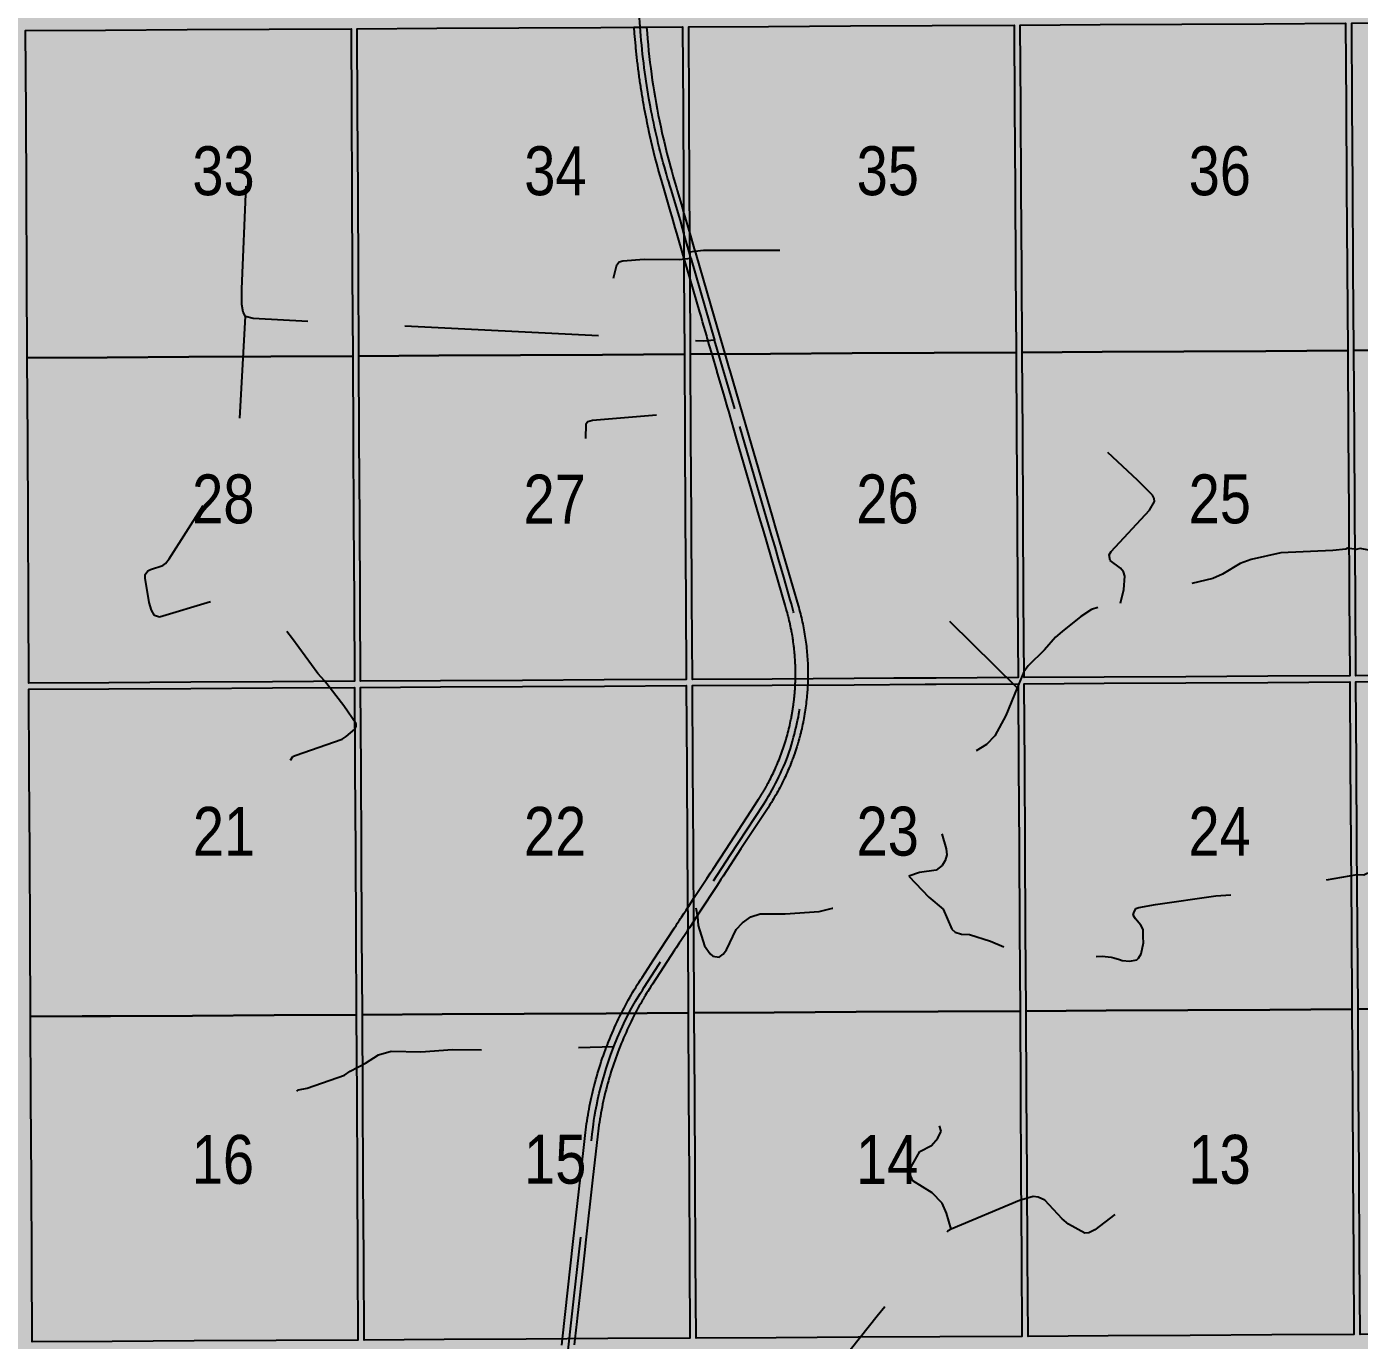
# Model space of a CAD drawing. Extents: x 403018 to 417191, y 6033193 to 6042673.
# Drawn here: x 415497.2 to 415715.3, y 6036082.7 to 6036297.6 of the extents above; entities that cross this region are included whole.
import ezdxf

# ---------------------------------------------------------------- set-up
doc = ezdxf.new("R2010")
doc.units = 0
doc.header["$LTSCALE"] = 5
doc.linetypes.add('DASHED2', pattern=[9.525, 6.35, -3.175])
for name, color, linetype in [('Quarters', 8, 'Continuous'), ('RoadSeg', 57, 'DASHED2'), ('ROUTE-MAP-HWY', 2, 'Continuous')]:
    doc.layers.add(name, color=color, linetype=linetype)
doc.layers.add('ROUTE-MAP-BACKGROUND-H', color=7, linetype='Continuous', true_color=0xf0ebff)
doc.styles.add('120', font='ARIALN.TTF', dxfattribs={"height": 13})

msp = doc.modelspace()

# ---------------------------------------------------------------- hatches: boundary and pattern name
at = {"layer": 'ROUTE-MAP-BACKGROUND-H'}
h = msp.add_hatch(color=256, dxfattribs=at)
h.dxf.hatch_style = 1
h.paths.add_polyline_path([(412923.423, 6037807.465), (416092.9, 6037807.465), (416092.9, 6035965.758), (412923.423, 6035965.758)])

# ---------------------------------------------------------------- linework, layer by layer
at = {"layer": 'Quarters'}
for points in [[(415604.742, 6036257.394), (415604.818, 6036244.005), (415591.416, 6036243.931), (415578.014, 6036243.857), (415564.611, 6036243.782), (415551.544, 6036243.709), (415551.473, 6036257.098), (415551.402, 6036270.487), (415551.331, 6036283.876), (415551.26, 6036297.264), (415564.322, 6036297.337), (415577.72, 6036297.411), (415591.118, 6036297.485), (415604.515, 6036297.56), (415604.591, 6036284.171), (415604.667, 6036270.783), (415604.742, 6036257.394)], [(415659.016, 6036257.693), (415659.097, 6036244.304), (415645.695, 6036244.231), (415632.292, 6036244.158), (415618.89, 6036244.084), (415605.823, 6036244.011), (415605.747, 6036257.4), (415605.671, 6036270.788), (415605.595, 6036284.177), (415605.519, 6036297.565), (415618.582, 6036297.638), (415631.98, 6036297.712), (415645.377, 6036297.786), (415658.775, 6036297.86), (415658.855, 6036284.471), (415658.936, 6036271.082), (415659.016, 6036257.693)], [(415713.291, 6036257.992), (415713.376, 6036244.604), (415699.974, 6036244.53), (415686.571, 6036244.456), (415673.169, 6036244.382), (415660.101, 6036244.31), (415660.021, 6036257.699), (415659.94, 6036271.088), (415659.86, 6036284.476), (415659.779, 6036297.865), (415672.842, 6036297.937), (415686.24, 6036298.01), (415699.637, 6036298.084), (415713.035, 6036298.157), (415713.12, 6036284.769), (415713.205, 6036271.38), (415713.291, 6036257.992)], [(415727.447, 6036244.708), (415714.38, 6036244.611), (415714.295, 6036257.999), (415714.21, 6036271.388), (415714.124, 6036284.776), (415714.039, 6036298.164), (415727.101, 6036298.262), (415740.498, 6036298.363), (415753.894, 6036298.463), (415767.291, 6036298.563), (415767.381, 6036285.174), (415767.471, 6036271.785), (415767.561, 6036258.396), (415767.651, 6036245.007), (415754.249, 6036244.907), (415740.848, 6036244.808), (415727.447, 6036244.708)], [(415510.337, 6036243.483), (415497.271, 6036243.412), (415497.205, 6036256.801), (415497.138, 6036270.19), (415497.072, 6036283.579), (415497.005, 6036296.968), (415510.067, 6036297.039), (415523.463, 6036297.113), (415536.859, 6036297.186), (415550.255, 6036297.259), (415550.326, 6036283.87), (415550.398, 6036270.481), (415550.469, 6036257.093), (415550.54, 6036243.704), (415537.139, 6036243.63), (415523.738, 6036243.557), (415510.337, 6036243.483)], [(415510.606, 6036190.262), (415497.536, 6036190.19), (415497.471, 6036203.244), (415497.404, 6036216.634), (415497.338, 6036230.023), (415497.271, 6036243.412), (415510.337, 6036243.483), (415523.738, 6036243.557), (415537.139, 6036243.63), (415550.54, 6036243.704), (415550.611, 6036230.315), (415550.682, 6036216.926), (415550.753, 6036203.537), (415550.823, 6036190.484), (415537.417, 6036190.41), (415524.012, 6036190.336), (415510.606, 6036190.262)], [(415605.046, 6036203.84), (415605.12, 6036190.786), (415591.713, 6036190.711), (415578.306, 6036190.637), (415564.899, 6036190.562), (415551.827, 6036190.489), (415551.758, 6036203.543), (415551.686, 6036216.932), (415551.615, 6036230.321), (415551.544, 6036243.709), (415564.611, 6036243.782), (415578.014, 6036243.857), (415591.416, 6036243.931), (415604.818, 6036244.005), (415604.894, 6036230.617), (415604.97, 6036217.228), (415605.046, 6036203.84)], [(415659.338, 6036204.138), (415659.417, 6036191.084), (415646.01, 6036191.011), (415639.086, 6036190.974), (415632.603, 6036190.939), (415619.196, 6036190.864), (415606.124, 6036190.792), (415606.05, 6036203.845), (415605.974, 6036217.234), (415605.898, 6036230.623), (415605.823, 6036244.011), (415618.89, 6036244.084), (415632.292, 6036244.158), (415645.695, 6036244.231), (415659.097, 6036244.304), (415659.177, 6036230.916), (415659.258, 6036217.527), (415659.338, 6036204.138)], [(415713.632, 6036204.438), (415713.715, 6036191.385), (415700.308, 6036191.311), (415686.901, 6036191.236), (415673.493, 6036191.162), (415660.421, 6036191.09), (415660.343, 6036204.143), (415660.262, 6036217.532), (415660.182, 6036230.921), (415660.101, 6036244.31), (415673.169, 6036244.382), (415686.571, 6036244.456), (415699.974, 6036244.53), (415713.376, 6036244.604), (415713.461, 6036231.215), (415713.547, 6036217.827), (415713.632, 6036204.438)], [(415727.79, 6036191.489), (415714.719, 6036191.393), (415714.636, 6036204.446), (415714.551, 6036217.834), (415714.466, 6036231.223), (415714.38, 6036244.611), (415727.447, 6036244.708), (415740.848, 6036244.808), (415754.249, 6036244.907), (415767.651, 6036245.007), (415767.741, 6036231.618), (415767.831, 6036218.229), (415767.92, 6036204.839), (415768.008, 6036191.785), (415754.602, 6036191.686), (415741.196, 6036191.588), (415727.79, 6036191.489)], [(415728.142, 6036136.93), (415715.067, 6036136.835), (415714.981, 6036150.223), (415714.896, 6036163.612), (415714.811, 6036177), (415714.726, 6036190.388), (415727.797, 6036190.485), (415741.203, 6036190.583), (415754.609, 6036190.682), (415768.015, 6036190.781), (415768.105, 6036177.392), (415768.195, 6036164.003), (415768.285, 6036150.614), (415768.375, 6036137.225), (415754.964, 6036137.127), (415741.553, 6036137.029), (415728.142, 6036136.93)], [(415506.236, 6036135.676), (415497.807, 6036135.63), (415497.74, 6036149.019), (415497.674, 6036162.408), (415497.607, 6036175.797), (415497.541, 6036189.186), (415510.611, 6036189.258), (415524.017, 6036189.332), (415537.422, 6036189.406), (415550.828, 6036189.479), (415550.899, 6036176.091), (415550.97, 6036162.702), (415551.041, 6036149.313), (415551.112, 6036135.924), (415537.702, 6036135.85), (415524.292, 6036135.776), (415510.882, 6036135.701), (415506.236, 6036135.676)], [(415605.353, 6036149.616), (415605.428, 6036136.227), (415592.017, 6036136.153), (415578.605, 6036136.078), (415565.193, 6036136.003), (415552.117, 6036135.93), (415552.046, 6036149.319), (415551.974, 6036162.708), (415551.903, 6036176.096), (415551.832, 6036189.485), (415564.904, 6036189.558), (415578.311, 6036189.632), (415591.718, 6036189.707), (415605.125, 6036189.782), (415605.201, 6036176.393), (415605.277, 6036163.005), (415605.353, 6036149.616)], [(415659.664, 6036149.913), (415659.745, 6036136.525), (415646.333, 6036136.453), (415632.921, 6036136.381), (415619.509, 6036136.306), (415606.433, 6036136.233), (415606.357, 6036149.622), (415606.281, 6036163.01), (415606.205, 6036176.399), (415606.13, 6036189.787), (415619.202, 6036189.86), (415632.609, 6036189.935), (415644.238, 6036189.997), (415646.016, 6036190.007), (415659.423, 6036190.08), (415659.503, 6036176.691), (415659.584, 6036163.302), (415659.664, 6036149.913)], [(415713.977, 6036150.216), (415714.062, 6036136.827), (415700.65, 6036136.753), (415687.238, 6036136.678), (415673.826, 6036136.603), (415660.749, 6036136.53), (415660.669, 6036149.919), (415660.588, 6036163.308), (415660.508, 6036176.697), (415660.427, 6036190.085), (415673.499, 6036190.158), (415686.907, 6036190.232), (415700.314, 6036190.307), (415713.721, 6036190.381), (415713.807, 6036176.993), (415713.892, 6036163.604), (415713.977, 6036150.216)], [(415605.656, 6036096.061), (415605.73, 6036083.008), (415592.313, 6036082.933), (415578.897, 6036082.858), (415565.481, 6036082.783), (415552.399, 6036082.71), (415552.33, 6036095.764), (415552.259, 6036109.153), (415552.188, 6036122.541), (415552.117, 6036135.93), (415565.193, 6036136.003), (415578.605, 6036136.078), (415592.017, 6036136.153), (415605.428, 6036136.227), (415605.504, 6036122.839), (415605.58, 6036109.45), (415605.656, 6036096.061)], [(415659.986, 6036096.358), (415660.065, 6036083.304), (415646.648, 6036083.233), (415633.232, 6036083.162), (415619.815, 6036083.087), (415606.734, 6036083.013), (415606.66, 6036096.067), (415606.584, 6036109.456), (415606.509, 6036122.844), (415606.433, 6036136.233), (415619.509, 6036136.306), (415632.921, 6036136.381), (415646.333, 6036136.453), (415659.745, 6036136.525), (415659.825, 6036123.136), (415659.906, 6036109.747), (415659.986, 6036096.358)], [(415714.318, 6036096.662), (415714.401, 6036083.609), (415700.985, 6036083.534), (415687.568, 6036083.459), (415674.151, 6036083.383), (415661.069, 6036083.31), (415660.991, 6036096.364), (415660.91, 6036109.753), (415660.83, 6036123.142), (415660.749, 6036136.53), (415673.826, 6036136.603), (415687.238, 6036136.678), (415700.65, 6036136.753), (415714.062, 6036136.827), (415714.148, 6036123.439), (415714.233, 6036110.051), (415714.318, 6036096.662)], [(415728.486, 6036083.711), (415715.406, 6036083.616), (415715.322, 6036096.67), (415715.237, 6036110.058), (415715.152, 6036123.447), (415715.067, 6036136.835), (415728.142, 6036136.93), (415741.553, 6036137.029), (415754.964, 6036137.127), (415768.375, 6036137.225), (415768.465, 6036123.836), (415768.554, 6036110.447), (415768.644, 6036097.057), (415768.732, 6036084.003), (415755.317, 6036083.906), (415747.125, 6036083.846), (415741.901, 6036083.809), (415728.486, 6036083.711)], [(415511.151, 6036082.481), (415498.071, 6036082.408), (415498.006, 6036095.462), (415497.94, 6036108.851), (415497.873, 6036122.24), (415497.807, 6036135.63), (415506.236, 6036135.676), (415510.882, 6036135.701), (415524.292, 6036135.776), (415537.702, 6036135.85), (415551.112, 6036135.924), (415551.184, 6036122.536), (415551.255, 6036109.147), (415551.326, 6036095.758), (415551.395, 6036082.704), (415537.98, 6036082.63), (415524.566, 6036082.555), (415511.151, 6036082.481)]]:
    msp.add_lwpolyline(points, close=True, dxfattribs=at)
at = {"layer": 'RoadSeg'}
for p, q in [((415613.086, 6036235.055), (415609.769, 6036246.308)), ((415659.303, 6036189.393), (415648.247, 6036200.281))]:
    msp.add_line(p, q, dxfattribs=at)
at = {"layer": 'RoadSeg', "flags": 128}
for points in [[(415599.711, 6036282.234), (415599.664, 6036282.451), (415599.523, 6036283.112), (415599.386, 6036283.789), (415599.256, 6036284.467), (415599.017, 6036285.85), (415598.901, 6036286.551), (415598.785, 6036287.272), (415598.679, 6036287.977), (415598.577, 6036288.673), (415598.463, 6036289.42), (415598.356, 6036290.169), (415598.259, 6036290.864), (415598.157, 6036291.613), (415598.069, 6036292.348), (415597.983, 6036293.112), (415597.907, 6036293.845), (415597.832, 6036294.595), (415597.758, 6036295.329), (415597.689, 6036296.091), (415597.631, 6036296.829), (415597.581, 6036297.565), (415597.534, 6036298.26), (415597.485, 6036299.025), (415597.445, 6036299.734), (415597.409, 6036300.457), (415597.38, 6036301.128), (415597.363, 6036301.855), (415597.359, 6036302.566), (415597.358, 6036303.261), (415597.36, 6036303.935), (415597.357, 6036304.609), (415597.356, 6036305.275), (415597.36, 6036305.949), (415597.365, 6036306.574), (415597.372, 6036307.203), (415597.778, 6036332.781), (415598.105, 6036355.232), (415598.25, 6036365.2), (415598.452, 6036374.855), (415598.653, 6036390.521)], [(415605.882, 6036259.702), (415605.581, 6036260.741), (415604.834, 6036263.355), (415604.153, 6036265.87), (415602.627, 6036270.948), (415602.427, 6036271.588), (415602.246, 6036272.198), (415602.068, 6036272.816), (415601.89, 6036273.439), (415601.713, 6036274.064), (415601.54, 6036274.68), (415601.362, 6036275.321), (415601.192, 6036275.957), (415601.027, 6036276.583), (415600.862, 6036277.215), (415600.702, 6036277.847), (415600.546, 6036278.492), (415600.393, 6036279.148), (415600.249, 6036279.786), (415600.101, 6036280.456), (415599.946, 6036281.142), (415599.804, 6036281.793), (415599.664, 6036282.451), (415599.523, 6036283.112), (415599.386, 6036283.789), (415599.256, 6036284.467), (415599.017, 6036285.85), (415598.901, 6036286.551), (415598.785, 6036287.272), (415598.679, 6036287.977), (415598.577, 6036288.673), (415598.463, 6036289.42), (415598.356, 6036290.169), (415598.259, 6036290.864), (415598.157, 6036291.613), (415598.069, 6036292.348), (415597.983, 6036293.112), (415597.907, 6036293.845), (415597.832, 6036294.595), (415597.758, 6036295.329), (415597.689, 6036296.091), (415597.631, 6036296.829), (415597.581, 6036297.565), (415597.534, 6036298.26), (415597.485, 6036299.025), (415597.445, 6036299.734), (415597.409, 6036300.457), (415597.38, 6036301.128), (415597.363, 6036301.855), (415597.359, 6036302.566), (415597.358, 6036303.261), (415597.36, 6036303.935), (415597.357, 6036304.609), (415597.356, 6036305.275), (415597.36, 6036305.949), (415597.365, 6036306.574), (415597.372, 6036307.203), (415597.403, 6036309.155)], [(415593.235, 6036256.459), (415593.735, 6036258.623), (415594.168, 6036259.123), (415594.767, 6036259.289), (415598.23, 6036259.556), (415603.958, 6036259.489), (415605.882, 6036259.702), (415609.769, 6036246.308), (415607.887, 6036246.136), (415534.228, 6036249.832), (415532.962, 6036250.165), (415532.629, 6036250.898), (415532.363, 6036252.163), (415532.396, 6036254.727), (415533.395, 6036278.104), (415533.662, 6036280.335), (415534.128, 6036281.334)], [(415605.581, 6036260.741), (415607.921, 6036261.021), (415620.441, 6036261.054)], [(415540.355, 6036177.604), (415540.754, 6036178.17), (415541.121, 6036178.37), (415548.78, 6036181.034), (415549.446, 6036181.434), (415550.878, 6036182.666), (415551.111, 6036183.099), (415551.111, 6036183.532), (415549.08, 6036186.462), (415545.916, 6036190.558), (415544.817, 6036191.757), (415540.688, 6036197.418), (415534.727, 6036205.043), (415533.995, 6036205.31), (415532.896, 6036205.143), (415518.91, 6036200.981), (415518.111, 6036201.28), (415517.611, 6036202.113), (415517.211, 6036203.379), (415516.545, 6036207.375), (415516.545, 6036207.941), (415516.978, 6036208.54), (415517.411, 6036208.807), (415519.443, 6036209.439), (415519.909, 6036209.772), (415520.475, 6036210.538), (415527.401, 6036221.361), (415531.53, 6036228.287), (415531.864, 6036229.386), (415532.962, 6036250.165)], [(415795.266, 6036242.339), (415794.567, 6036242.24), (415793.668, 6036241.84), (415792.902, 6036241.041), (415792.336, 6036240.042), (415792.036, 6036238.909), (415791.97, 6036237.744), (415791.97, 6036232.616), (415791.437, 6036227.654), (415791.204, 6036226.589), (415790.838, 6036225.922), (415789.172, 6036225.123), (415785.276, 6036224.291), (415782.879, 6036223.359), (415779.049, 6036221.127), (415776.852, 6036218.497), (415775.286, 6036217.431), (415774.154, 6036217.165), (415771.857, 6036217.031), (415767.461, 6036217.231), (415763.265, 6036217.764), (415760.102, 6036217.864), (415758.536, 6036217.698), (415755.972, 6036216.932), (415753.941, 6036216.665), (415752.21, 6036216.699), (415748.08, 6036217.165), (415746.682, 6036216.898), (415744.484, 6036216.199), (415742.553, 6036215.899), (415741.387, 6036216.232), (415739.056, 6036217.364), (415737.291, 6036217.597), (415736.026, 6036217.065), (415732.629, 6036214.634), (415730.365, 6036213.568), (415727.667, 6036212.636), (415719.842, 6036211.703), (415717.977, 6036211.737), (415715.413, 6036212.203), (415714.78, 6036212.07), (415713.348, 6036212.27), (415713.049, 6036212.103), (415710.918, 6036211.87), (415702.459, 6036211.504), (415697.564, 6036210.438), (415695.766, 6036209.739), (415692.869, 6036208.007), (415691.304, 6036207.308), (415681.48, 6036204.944), (415676.985, 6036203.379), (415676.219, 6036203.245), (415673.189, 6036202.779), (415671.424, 6036202.246), (415669.726, 6036201.081), (415666.662, 6036198.616), (415665.53, 6036197.684), (415663.765, 6036195.653), (415661.067, 6036193.022), (415660.368, 6036192.056), (415659.303, 6036189.393), (415657.438, 6036184.897), (415655.606, 6036181.567), (415654.274, 6036180.135), (415651.544, 6036178.503), (415650.878, 6036177.937), (415648.713, 6036175.74), (415647.381, 6036173.875), (415647.015, 6036172.643), (415646.615, 6036169.612), (415646.948, 6036165.616), (415647.681, 6036163.052), (415647.748, 6036162.12), (415647.514, 6036161.187), (415647.015, 6036160.355), (415646.016, 6036159.589), (415643.285, 6036159.189), (415641.554, 6036158.59), (415644.817, 6036155.16), (415647.148, 6036153.195), (415648.613, 6036149.932), (415649.113, 6036149.466), (415650.178, 6036149.099), (415651.477, 6036149.066), (415654.907, 6036147.967), (415662.333, 6036144.837), (415664.997, 6036144.238), (415666.495, 6036144.105), (415667.961, 6036144.238), (415668.493, 6036144.104), (415670.358, 6036144.937), (415672.207, 6036145.456), (415673.19, 6036145.492), (415674.654, 6036145.337), (415675.12, 6036145.237), (415676.052, 6036144.961), (415676.452, 6036144.804), (415677.717, 6036144.671), (415678.883, 6036144.937), (415679.116, 6036145.204), (415679.582, 6036145.903), (415679.948, 6036147.701), (415679.915, 6036148.666), (415679.9, 6036149.892), (415679.516, 6036150.565), (415678.638, 6036151.621), (415678.284, 6036152.23), (415678.35, 6036152.629), (415678.683, 6036153.295), (415679.216, 6036153.495), (415681.946, 6036153.961), (415691.803, 6036155.393), (415695.6, 6036155.659), (415699.029, 6036156.459), (415708.986, 6036157.824), (415714.913, 6036158.856), (415716.012, 6036158.823), (415716.579, 6036159.09), (415718.31, 6036159.356), (415722.273, 6036159.789), (415741.953, 6036162.752), (415752.543, 6036164.351), (415752.975, 6036164.218), (415754.274, 6036162.886), (415754.94, 6036162.753), (415759.569, 6036166.249), (415760.202, 6036166.482), (415761.767, 6036166.182), (415770.624, 6036161.587), (415771.157, 6036161.354), (415772.223, 6036161.254)], [(415675.253, 6036103.245), (415671.99, 6036100.748), (415671.024, 6036100.248), (415670.358, 6036100.215), (415667.661, 6036101.68), (415666.662, 6036102.546), (415663.831, 6036105.576), (415662.699, 6036106.109), (415661.9, 6036106.176), (415659.669, 6036105.543), (415648.48, 6036100.848), (415647.981, 6036100.548), (415646.549, 6036098.983), (415636.359, 6036086.596), (415621.074, 6036067.348), (415614.014, 6036058.756), (415608.287, 6036051.331), (415606.988, 6036050.165), (415605.823, 6036049.532), (415600.228, 6036048.101), (415595.6, 6036046.369), (415591.304, 6036044.971), (415588.307, 6036044.271), (415587.075, 6036044.338), (415585.71, 6036044.87), (415584.71, 6036045.47), (415584.554, 6036046.249), (415584.366, 6036050.005), (415584.135, 6036051.382), (415584.178, 6036059.023), (415584.011, 6036059.423), (415583.435, 6036059.87), (415586.734, 6036089.461), (415589.737, 6036116.39), (415589.828, 6036117.15), (415589.936, 6036117.988), (415590.017, 6036118.603), (415590.127, 6036119.273), (415590.274, 6036120.191), (415590.46, 6036121.172), (415590.665, 6036122.134), (415590.885, 6036123.108), (415591.133, 6036124.106), (415591.414, 6036125.078), (415591.715, 6036126.161), (415592.018, 6036127.159), (415592.39, 6036128.256), (415592.802, 6036129.418), (415593.06, 6036130.112), (415593.295, 6036130.725), (415593.88, 6036132.202), (415594.333, 6036133.308), (415594.682, 6036134.031), (415595.136, 6036134.989), (415595.539, 6036135.8), (415595.965, 6036136.599), (415596.389, 6036137.41), (415596.832, 6036138.172), (415597.263, 6036138.885), (415597.622, 6036139.473), (415597.937, 6036139.973), (415598.232, 6036140.439), (415600.608, 6036144.161), (415606.677, 6036153.406), (415612.308, 6036162.042), (415617.775, 6036170.333), (415618.311, 6036171.187), (415618.602, 6036171.688), (415618.861, 6036172.144), (415619.182, 6036172.715), (415619.473, 6036173.244), (415619.737, 6036173.758), (415620.012, 6036174.282), (415620.291, 6036174.854), (415620.551, 6036175.405), (415620.787, 6036175.934), (415621.046, 6036176.501), (415621.286, 6036177.101), (415621.515, 6036177.66), (415621.741, 6036178.238), (415621.975, 6036178.887), (415622.161, 6036179.473), (415622.342, 6036180.087), (415622.515, 6036180.71), (415622.684, 6036181.33), (415622.825, 6036181.863), (415622.968, 6036182.424), (415623.107, 6036182.99), (415623.229, 6036183.515), (415623.352, 6036184.072), (415623.467, 6036184.64), (415623.559, 6036185.152), (415623.66, 6036185.752), (415623.754, 6036186.406), (415623.837, 6036187.061), (415623.907, 6036187.704), (415623.967, 6036188.332), (415624.019, 6036188.984), (415624.057, 6036189.62), (415624.086, 6036190.234), (415624.108, 6036190.874), (415624.118, 6036191.507), (415624.114, 6036192.153), (415624.1, 6036192.792), (415624.078, 6036193.425), (415624.041, 6036194.069), (415623.993, 6036194.72), (415623.933, 6036195.357), (415623.864, 6036196.008), (415623.779, 6036196.674), (415623.678, 6036197.328), (415623.57, 6036197.97), (415623.446, 6036198.624), (415623.317, 6036199.28), (415623.192, 6036199.879), (415623.045, 6036200.536), (415622.872, 6036201.231), (415622.698, 6036201.878), (415622.528, 6036202.496), (415622.341, 6036203.144), (415622.138, 6036203.827), (415621.08, 6036207.529), (415620.234, 6036210.48), (415619.661, 6036212.499), (415619.092, 6036214.371), (415613.845, 6036232.395), (415613.086, 6036235.055), (415589.772, 6036233.149), (415589.04, 6036232.949), (415588.707, 6036232.549), (415588.607, 6036230.218)], [(415676.219, 6036203.245), (415676.718, 6036205.51), (415676.918, 6036207.674), (415676.685, 6036208.407), (415676.186, 6036208.973), (415674.521, 6036210.238), (415674.321, 6036211.171), (415674.654, 6036211.737), (415680.914, 6036218.464), (415681.747, 6036219.895), (415681.68, 6036220.395), (415681.414, 6036220.928), (415678.983, 6036223.392), (415673.222, 6036228.753), (415672.023, 6036230.018), (415671.857, 6036230.451)], [(415606.677, 6036153.406), (415606.988, 6036152.03), (415607.088, 6036150.532), (415608.087, 6036147.201), (415609.02, 6036145.903), (415609.486, 6036145.536), (415610.518, 6036145.37), (415611.151, 6036145.836), (415611.684, 6036146.569), (415613.282, 6036149.865), (415614.314, 6036150.964), (415615.68, 6036151.93), (415617.245, 6036152.43), (415621.307, 6036152.43), (415626.868, 6036152.796), (415629.066, 6036153.362), (415638.923, 6036157.324), (415641.554, 6036158.59)], [(415541.387, 6036123.425), (415541.687, 6036123.658), (415543.086, 6036123.891), (415549.213, 6036126.056), (415550.112, 6036126.722), (415552.643, 6036128.021), (415554.774, 6036129.386), (415556.805, 6036129.985), (415561.7, 6036129.885), (415566.862, 6036130.219), (415572.056, 6036130.185), (415593.295, 6036130.725)], [(415648.48, 6036100.848), (415647.714, 6036103.479), (415647.015, 6036105.11), (415645.35, 6036106.775), (415642.22, 6036108.74), (415641.72, 6036109.905), (415641.887, 6036110.938), (415643.352, 6036113.568), (415645.25, 6036114.534), (415646.282, 6036115.733), (415646.848, 6036116.898), (415646.582, 6036117.764)]]:
    msp.add_lwpolyline(points, dxfattribs=at)
at = {"layer": 'ROUTE-MAP-HWY'}
msp.add_lwpolyline([(415584.757, 6036081.886), (415584.869, 6036082.891), (415586.639, 6036098.809), (415587.811, 6036109.35), (415588.568, 6036116.153), (415588.624, 6036116.639), (415588.684, 6036117.124), (415588.748, 6036117.609), (415588.816, 6036118.093), (415588.888, 6036118.577), (415588.964, 6036119.06), (415589.044, 6036119.542), (415589.128, 6036120.023), (415589.215, 6036120.504), (415589.307, 6036120.985), (415589.403, 6036121.464), (415589.503, 6036121.943), (415589.607, 6036122.42), (415589.714, 6036122.897), (415589.826, 6036123.373), (415589.941, 6036123.848), (415590.061, 6036124.322), (415590.191, 6036124.82), (415590.325, 6036125.316), (415590.463, 6036125.812), (415590.606, 6036126.306), (415590.753, 6036126.798), (415590.905, 6036127.29), (415591.06, 6036127.78), (415591.22, 6036128.269), (415591.384, 6036128.756), (415591.553, 6036129.242), (415591.725, 6036129.726), (415591.902, 6036130.209), (415592.028, 6036130.544), (415592.076, 6036130.668), (415592.212, 6036131.021), (415592.262, 6036131.151), (415592.277, 6036131.189), (415592.288, 6036131.216), (415592.399, 6036131.498), (415592.591, 6036131.973), (415592.787, 6036132.446), (415592.987, 6036132.917), (415593.191, 6036133.387), (415593.399, 6036133.855), (415593.611, 6036134.321), (415593.827, 6036134.785), (415594.047, 6036135.247), (415594.271, 6036135.708), (415594.499, 6036136.166), (415594.718, 6036136.598), (415594.94, 6036137.027), (415595.166, 6036137.455), (415595.396, 6036137.881), (415595.629, 6036138.305), (415595.866, 6036138.727), (415596.106, 6036139.147), (415596.349, 6036139.565), (415596.596, 6036139.981), (415596.846, 6036140.395), (415597.099, 6036140.807), (415597.356, 6036141.217), (415597.617, 6036141.625), (415597.88, 6036142.031), (415599.382, 6036144.323), (415599.655, 6036144.741), (415603.192, 6036150.142), (415603.444, 6036150.527), (415603.654, 6036150.847), (415603.929, 6036151.264), (415603.946, 6036151.291), (415604.198, 6036151.675), (415604.335, 6036151.885), (415604.741, 6036152.505), (415605.107, 6036153.065), (415605.257, 6036153.295), (415605.331, 6036153.408), (415605.531, 6036153.713), (415606.327, 6036154.928), (415608.477, 6036158.21), (415609.092, 6036159.149), (415609.457, 6036159.705), (415611.641, 6036163.039), (415615.712, 6036169.252), (415616.807, 6036170.924), (415616.971, 6036171.179), (415616.986, 6036171.202), (415617.134, 6036171.434), (415617.164, 6036171.481), (415617.295, 6036171.69), (415617.317, 6036171.726), (415617.339, 6036171.761), (415617.39, 6036171.843), (415617.401, 6036171.862), (415617.454, 6036171.948), (415617.484, 6036171.998), (415617.512, 6036172.043), (415617.556, 6036172.118), (415617.61, 6036172.208), (415617.648, 6036172.27), (415617.682, 6036172.327), (415617.72, 6036172.393), (415617.765, 6036172.468), (415617.811, 6036172.546), (415617.849, 6036172.612), (415617.88, 6036172.665), (415617.918, 6036172.729), (415617.971, 6036172.822), (415618.015, 6036172.898), (415618.04, 6036172.942), (415618.068, 6036172.992), (415618.131, 6036173.105), (415618.177, 6036173.186), (415618.216, 6036173.257), (415618.292, 6036173.394), (415618.337, 6036173.475), (415618.362, 6036173.521), (415618.494, 6036173.768), (415618.507, 6036173.787), (415618.651, 6036174.057), (415618.803, 6036174.351), (415618.953, 6036174.645), (415619.1, 6036174.941), (415619.245, 6036175.238), (415619.387, 6036175.537), (415619.527, 6036175.837), (415619.664, 6036176.137), (415619.798, 6036176.44), (415619.93, 6036176.743), (415620.059, 6036177.047), (415620.186, 6036177.353), (415620.309, 6036177.659), (415620.431, 6036177.967), (415620.549, 6036178.276), (415620.665, 6036178.585), (415620.778, 6036178.896), (415620.888, 6036179.208), (415620.995, 6036179.52), (415621.1, 6036179.834), (415621.202, 6036180.148), (415621.302, 6036180.464), (415621.398, 6036180.78), (415621.492, 6036181.097), (415621.583, 6036181.415), (415621.672, 6036181.733), (415621.757, 6036182.053), (415621.84, 6036182.373), (415621.92, 6036182.694), (415621.997, 6036183.015), (415622.068, 6036183.326), (415622.135, 6036183.63), (415622.142, 6036183.661), (415622.201, 6036183.939), (415622.21, 6036183.984), (415622.264, 6036184.248), (415622.276, 6036184.308), (415622.326, 6036184.558), (415622.334, 6036184.597), (415622.34, 6036184.629), (415622.36, 6036184.739), (415622.383, 6036184.868), (415622.392, 6036184.916), (415622.4, 6036184.958), (415622.417, 6036185.056), (415622.439, 6036185.179), (415622.448, 6036185.235), (415622.457, 6036185.284), (415622.473, 6036185.38), (415622.492, 6036185.49), (415622.502, 6036185.551), (415622.512, 6036185.609), (415622.527, 6036185.703), (415622.543, 6036185.801), (415622.554, 6036185.87), (415622.564, 6036185.933), (415622.577, 6036186.021), (415622.59, 6036186.113), (415622.602, 6036186.192), (415622.612, 6036186.263), (415622.623, 6036186.338), (415622.635, 6036186.426), (415622.647, 6036186.514), (415622.658, 6036186.59), (415622.667, 6036186.662), (415622.678, 6036186.739), (415622.69, 6036186.833), (415622.701, 6036186.918), (415622.709, 6036186.981), (415622.718, 6036187.052), (415622.732, 6036187.157), (415622.742, 6036187.244), (415622.749, 6036187.3), (415622.756, 6036187.365), (415622.769, 6036187.481), (415622.779, 6036187.575), (415622.784, 6036187.623), (415622.79, 6036187.679), (415622.803, 6036187.803), (415622.814, 6036187.903), (415622.818, 6036187.947), (415622.822, 6036187.993), (415622.835, 6036188.125), (415622.845, 6036188.232), (415622.852, 6036188.307), (415622.866, 6036188.456), (415622.875, 6036188.561), (415622.88, 6036188.621), (415622.9, 6036188.891), (415622.903, 6036188.936), (415622.923, 6036189.221), (415622.925, 6036189.251), (415622.944, 6036189.559), (415622.956, 6036189.769), (415622.962, 6036189.88), (415622.973, 6036190.132), (415622.982, 6036190.383), (415622.984, 6036190.44), (415622.991, 6036190.634), (415622.993, 6036190.737), (415622.997, 6036190.885), (415622.998, 6036190.944), (415623.002, 6036191.28), (415623.001, 6036191.394), (415622.997, 6036191.619), (415622.998, 6036191.674), (415622.999, 6036191.83), (415622.999, 6036191.956), (415623.001, 6036192.068), (415622.998, 6036192.462), (415622.99, 6036192.747), (415622.989, 6036192.784), (415622.979, 6036193.105), (415622.977, 6036193.156), (415622.975, 6036193.221), (415622.971, 6036193.324), (415622.966, 6036193.432), (415622.963, 6036193.496), (415622.958, 6036193.599), (415622.955, 6036193.65), (415622.952, 6036193.709), (415622.95, 6036193.749), (415622.93, 6036194.07), (415622.909, 6036194.391), (415622.885, 6036194.712), (415622.866, 6036194.953), (415622.859, 6036195.033), (415622.828, 6036195.353), (415622.796, 6036195.673), (415622.761, 6036195.993), (415622.738, 6036196.193), (415622.723, 6036196.313), (415622.682, 6036196.632), (415622.639, 6036196.951), (415622.594, 6036197.27), (415622.57, 6036197.429), (415622.545, 6036197.588), (415622.493, 6036197.905), (415622.439, 6036198.222), (415622.383, 6036198.54), (415622.361, 6036198.658), (415622.324, 6036198.856), (415622.261, 6036199.171), (415622.196, 6036199.487), (415622.13, 6036199.802), (415622.112, 6036199.88), (415622.059, 6036200.115), (415621.986, 6036200.429), (415621.911, 6036200.742), (415621.833, 6036201.054), (415621.823, 6036201.093), (415621.752, 6036201.365), (415621.668, 6036201.676), (415621.582, 6036201.986), (415621.495, 6036202.296), (415621.308, 6036202.936), (415617.796, 6036214.996), (415617.126, 6036217.295), (415613.366, 6036230.201), (415612.068, 6036234.66), (415611.876, 6036235.317), (415611.356, 6036237.103), (415610.302, 6036240.72), (415610.198, 6036241.078), (415610.163, 6036241.199), (415609.338, 6036244.03), (415608.891, 6036245.563), (415608.611, 6036246.521), (415608.557, 6036246.704), (415608.464, 6036247.024), (415607.806, 6036249.289), (415607.539, 6036250.207), (415607.345, 6036250.872), (415605.753, 6036256.339), (415604.898, 6036259.272), (415604.752, 6036259.773), (415604.729, 6036259.855), (415603.573, 6036263.822), (415603.314, 6036264.71), (415602.797, 6036266.486), (415602.538, 6036267.374), (415601.55, 6036270.765), (415601.058, 6036272.456), (415600.797, 6036273.365), (415600.544, 6036274.275), (415600.297, 6036275.187), (415600.059, 6036276.102), (415599.827, 6036277.018), (415599.603, 6036277.936), (415599.386, 6036278.855), (415599.176, 6036279.777), (415599.065, 6036280.273), (415598.881, 6036281.131), (415598.85, 6036281.276), (415598.755, 6036281.735), (415598.747, 6036281.775), (415598.742, 6036281.801), (415598.643, 6036282.281), (415598.446, 6036283.287), (415598.256, 6036284.295), (415598.176, 6036284.745), (415598.126, 6036285.023), (415598.077, 6036285.305), (415598.036, 6036285.536), (415597.997, 6036285.765), (415597.951, 6036286.038), (415597.905, 6036286.316), (415597.866, 6036286.553), (415597.828, 6036286.788), (415597.785, 6036287.055), (415597.742, 6036287.328), (415597.704, 6036287.571), (415597.667, 6036287.811), (415597.627, 6036288.076), (415597.587, 6036288.342), (415597.551, 6036288.59), (415597.515, 6036288.837), (415597.479, 6036289.096), (415597.442, 6036289.357), (415597.407, 6036289.612), (415597.373, 6036289.863), (415597.339, 6036290.114), (415597.305, 6036290.374), (415597.271, 6036290.636), (415597.239, 6036290.891), (415597.208, 6036291.138), (415597.177, 6036291.391), (415597.145, 6036291.657), (415597.114, 6036291.919), (415597.086, 6036292.163), (415597.058, 6036292.41), (415597.028, 6036292.68), (415596.998, 6036292.949), (415596.973, 6036293.186), (415596.947, 6036293.429), (415596.919, 6036293.711), (415596.891, 6036293.98), (415596.845, 6036294.45), (415596.752, 6036295.471), (415596.668, 6036296.493), (415596.593, 6036297.515), (415598.626, 6036297.527), (415598.698, 6036296.561), (415598.778, 6036295.596), (415598.867, 6036294.631), (415598.963, 6036293.667), (415599.067, 6036292.704), (415599.179, 6036291.742), (415599.299, 6036290.78), (415599.427, 6036289.82), (415599.563, 6036288.861), (415599.707, 6036287.903), (415599.859, 6036286.946), (415600.019, 6036285.991), (415600.187, 6036285.036), (415600.362, 6036284.084), (415600.546, 6036283.133), (415600.737, 6036282.183), (415600.937, 6036281.235), (415601.144, 6036280.289), (415601.256, 6036279.79), (415601.485, 6036278.802), (415601.722, 6036277.816), (415601.967, 6036276.832), (415602.222, 6036275.851), (415602.484, 6036274.871), (415602.496, 6036274.831), (415602.756, 6036273.894), (415603.006, 6036273.024), (415603.273, 6036272.107), (415603.532, 6036271.218), (415603.66, 6036270.777), (415604.344, 6036268.431), (415604.687, 6036267.253), (415604.745, 6036267.053), (415605.554, 6036264.276), (415605.711, 6036263.737), (415606.43, 6036261.268), (415606.625, 6036260.599), (415609.754, 6036249.856), (415611.448, 6036244.042), (415612.11, 6036241.768), (415612.25, 6036241.289), (415615.314, 6036230.768), (415619.236, 6036217.306), (415619.743, 6036215.563), (415623.443, 6036202.864), (415623.536, 6036202.537), (415623.627, 6036202.209), (415623.715, 6036201.881), (415623.801, 6036201.552), (415623.883, 6036201.222), (415623.963, 6036200.892), (415624.039, 6036200.56), (415624.113, 6036200.229), (415624.185, 6036199.896), (415624.253, 6036199.563), (415624.318, 6036199.23), (415624.381, 6036198.895), (415624.441, 6036198.561), (415624.498, 6036198.226), (415624.552, 6036197.89), (415624.603, 6036197.554), (415624.652, 6036197.218), (415624.697, 6036196.881), (415624.74, 6036196.543), (415624.779, 6036196.206), (415624.816, 6036195.868), (415624.85, 6036195.53), (415624.882, 6036195.191), (415624.91, 6036194.852), (415624.935, 6036194.513), (415624.958, 6036194.174), (415624.977, 6036193.835), (415624.994, 6036193.495), (415625.001, 6036193.322), (415625.007, 6036193.155), (415625.01, 6036193.076), (415625.018, 6036192.829), (415625.027, 6036192.476), (415625.032, 6036192.136), (415625.033, 6036191.883), (415625.034, 6036191.63), (415625.031, 6036191.304), (415625.026, 6036190.896), (415625.018, 6036190.562), (415625.007, 6036190.227), (415625.003, 6036190.122), (415624.993, 6036189.892), (415624.976, 6036189.548), (415624.97, 6036189.452), (415624.955, 6036189.205), (415624.95, 6036189.118), (415624.939, 6036188.952), (415624.933, 6036188.861), (415624.907, 6036188.517), (415624.878, 6036188.174), (415624.846, 6036187.825), (415624.81, 6036187.486), (415624.772, 6036187.145), (415624.732, 6036186.803), (415624.694, 6036186.5), (415624.689, 6036186.462), (415624.642, 6036186.122), (415624.592, 6036185.783), (415624.54, 6036185.443), (415624.498, 6036185.182), (415624.485, 6036185.104), (415624.426, 6036184.765), (415624.365, 6036184.427), (415624.301, 6036184.09), (415624.259, 6036183.872), (415624.235, 6036183.753), (415624.164, 6036183.417), (415624.093, 6036183.09), (415624.09, 6036183.072), (415624.019, 6036182.755), (415624.014, 6036182.736), (415623.976, 6036182.57), (415623.941, 6036182.422), (415623.936, 6036182.401), (415623.859, 6036182.089), (415623.853, 6036182.066), (415623.775, 6036181.757), (415623.769, 6036181.732), (415623.689, 6036181.425), (415623.682, 6036181.399), (415623.65, 6036181.278), (415623.599, 6036181.095), (415623.592, 6036181.067), (415623.506, 6036180.765), (415623.498, 6036180.735), (415623.411, 6036180.436), (415623.402, 6036180.404), (415623.314, 6036180.107), (415623.304, 6036180.074), (415623.281, 6036179.998), (415623.213, 6036179.78), (415623.202, 6036179.745), (415623.109, 6036179.454), (415623.097, 6036179.417), (415623.002, 6036179.128), (415622.99, 6036179.09), (415622.894, 6036178.803), (415622.881, 6036178.763), (415622.869, 6036178.73), (415622.781, 6036178.479), (415622.767, 6036178.438), (415622.666, 6036178.157), (415622.651, 6036178.114), (415622.549, 6036177.835), (415622.533, 6036177.79), (415622.429, 6036177.513), (415622.413, 6036177.47), (415622.306, 6036177.194), (415622.287, 6036177.147), (415622.18, 6036176.876), (415622.16, 6036176.827), (415622.051, 6036176.558), (415622.031, 6036176.507), (415621.921, 6036176.241), (415621.899, 6036176.188), (415621.764, 6036175.872), (415621.626, 6036175.556), (415621.486, 6036175.241), (415621.342, 6036174.928), (415621.196, 6036174.616), (415621.048, 6036174.306), (415620.896, 6036173.996), (415620.742, 6036173.688), (415620.586, 6036173.381), (415620.427, 6036173.076), (415620.265, 6036172.772), (415620.1, 6036172.469), (415619.933, 6036172.168), (415619.763, 6036171.868), (415619.591, 6036171.57), (415619.416, 6036171.273), (415619.239, 6036170.978), (415619.059, 6036170.684), (415618.877, 6036170.392), (415618.692, 6036170.101), (415618.504, 6036169.812), (415614.075, 6036163.052), (415611.154, 6036158.594), (415610.789, 6036158.037), (415610.174, 6036157.098), (415607.299, 6036152.711), (415606.677, 6036151.761), (415606.52, 6036151.52), (415606.348, 6036151.258), (415605.632, 6036150.165), (415605.352, 6036149.748), (415605.14, 6036149.412), (415604.219, 6036148.008), (415603.967, 6036147.625), (415603.464, 6036146.856), (415603.212, 6036146.472), (415599.577, 6036140.919), (415599.327, 6036140.535), (415599.081, 6036140.148), (415598.837, 6036139.76), (415598.638, 6036139.438), (415598.618, 6036139.404), (415598.596, 6036139.369), (415598.578, 6036139.338), (415598.421, 6036139.08), (415598.359, 6036138.977), (415598.32, 6036138.912), (415598.241, 6036138.779), (415598.206, 6036138.72), (415598.122, 6036138.578), (415598.066, 6036138.483), (415598.035, 6036138.43), (415597.995, 6036138.361), (415597.893, 6036138.187), (415597.665, 6036137.789), (415597.441, 6036137.389), (415597.219, 6036136.988), (415597.001, 6036136.584), (415596.786, 6036136.179), (415596.556, 6036135.738), (415596.331, 6036135.295), (415596.109, 6036134.85), (415595.891, 6036134.403), (415595.677, 6036133.954), (415595.467, 6036133.503), (415595.261, 6036133.051), (415595.059, 6036132.596), (415594.861, 6036132.14), (415594.667, 6036131.683), (415594.477, 6036131.223), (415594.29, 6036130.762), (415594.092, 6036130.258), (415593.916, 6036129.798), (415593.744, 6036129.336), (415593.576, 6036128.872), (415593.412, 6036128.407), (415593.252, 6036127.941), (415593.095, 6036127.473), (415592.943, 6036127.004), (415592.795, 6036126.533), (415592.652, 6036126.062), (415592.512, 6036125.589), (415592.376, 6036125.115), (415592.244, 6036124.64), (415592.117, 6036124.163), (415591.993, 6036123.686), (415591.874, 6036123.207), (415591.759, 6036122.728), (415591.648, 6036122.247), (415591.541, 6036121.766), (415591.438, 6036121.284), (415591.339, 6036120.8), (415591.245, 6036120.316), (415591.155, 6036119.832), (415591.069, 6036119.346), (415590.987, 6036118.86), (415590.909, 6036118.373), (415590.836, 6036117.885), (415590.767, 6036117.397), (415590.702, 6036116.908), (415590.641, 6036116.419), (415590.584, 6036115.929), (415589.853, 6036109.362), (415588.656, 6036098.593), (415588.529, 6036097.448), (415587.977, 6036092.482), (415587.285, 6036086.261), (415587.23, 6036085.765), (415586.912, 6036082.902), (415586.8, 6036081.897)], dxfattribs=at)

# ---------------------------------------------------------------- texts
at = {"layer": 'RoadSeg', "style": '120'}
for s, p in [('33', (415524.287, 6036270.023)), ('34', (415578.605, 6036270.023)), ('35', (415633.007, 6036270.023)), ('36', (415687.348, 6036270.014)), ('28', (415524.257, 6036216.331)), ('27', (415578.488, 6036216.296)), ('26', (415632.962, 6036216.322)), ('25', (415687.348, 6036216.331)), ('21', (415524.371, 6036161.932)), ('22', (415578.551, 6036161.932)), ('23', (415632.991, 6036161.967)), ('24', (415687.309, 6036161.932)), ('16', (415524.191, 6036108.266)), ('15', (415578.577, 6036108.291)), ('14', (415632.902, 6036108.256)), ('13', (415687.311, 6036108.275))]:
    msp.add_text(s, height=8.0041, dxfattribs=at).set_placement(p)
msp.add_text('60-18-5', height=39.983, rotation=359.95761, dxfattribs=at).set_placement((415471.918, 6036118.659))

doc.saveas('drawing.dxf')
